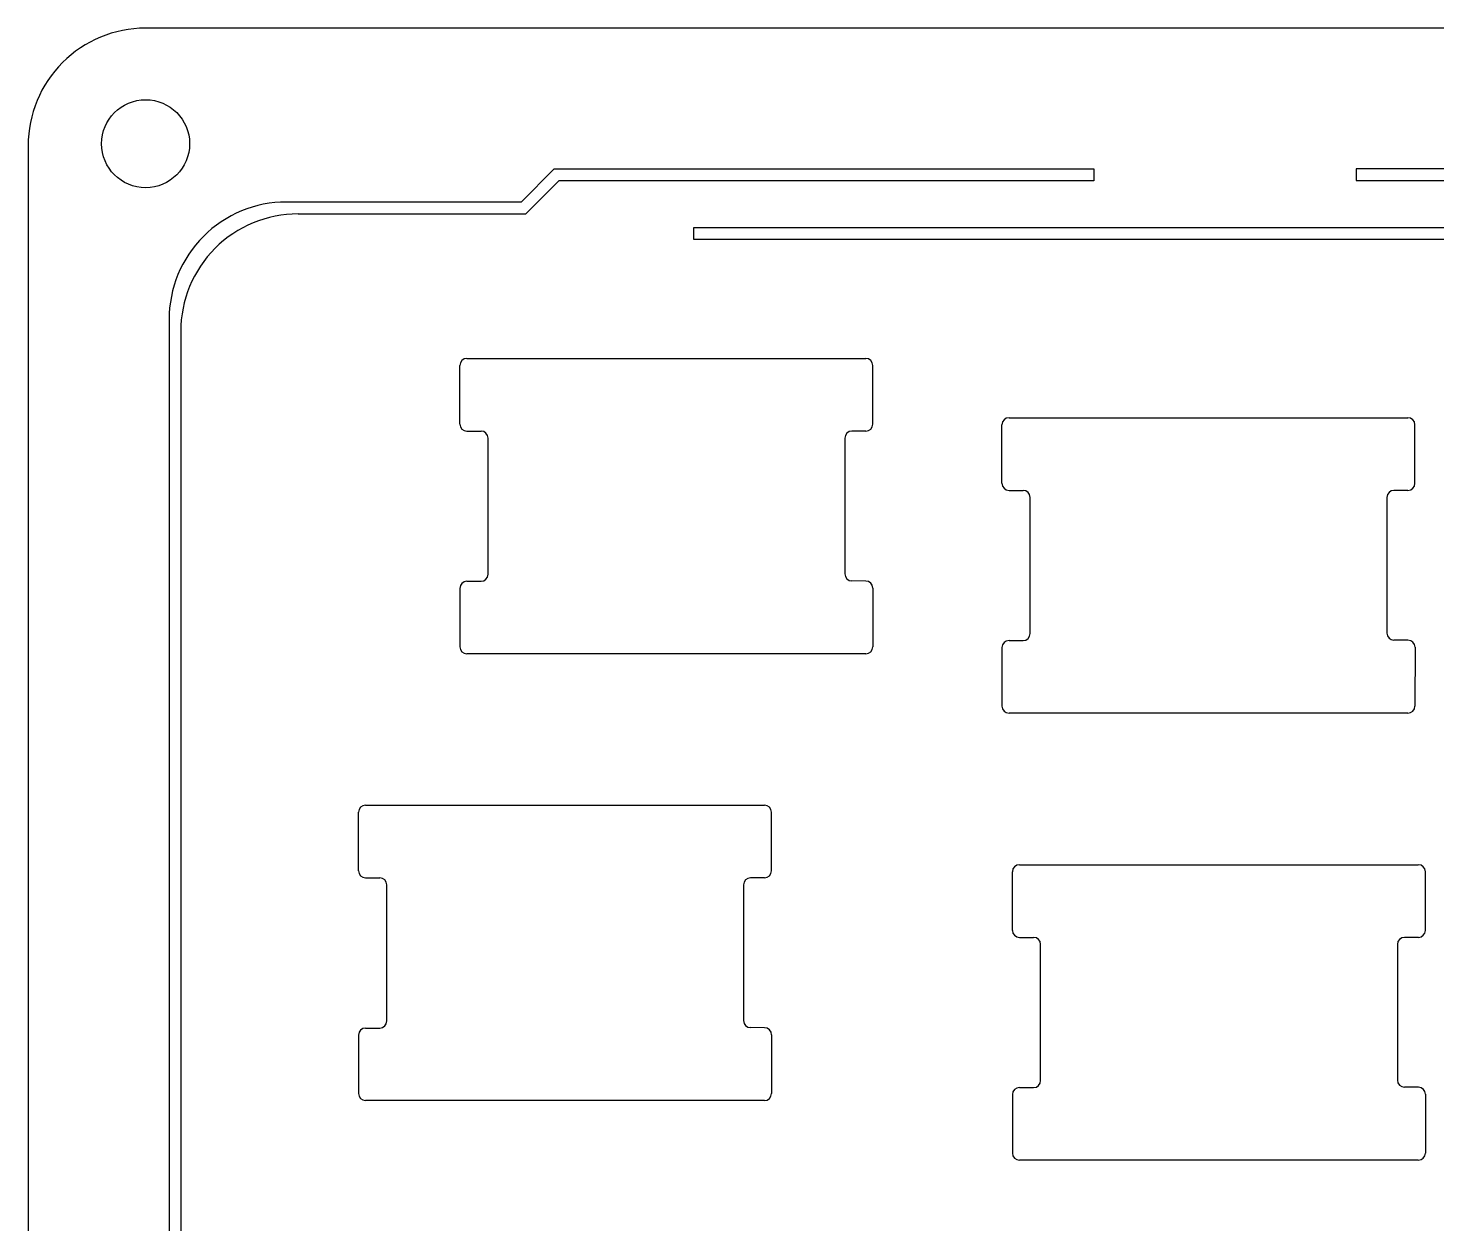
# Model space of a CAD drawing. Extents: x 7 to 394, y -192 to -46.
# Drawn here: x 7.3 to 67.4, y -105.6 to -54.6 of the extents above; entities that cross this region are included whole.
import ezdxf

# ---------------------------------------------------------------- set-up
doc = ezdxf.new("R2010")
doc.units = 0
doc.layers.add('Pcb_17aa', color=7, linetype='CONTINUOUS')

msp = doc.modelspace()

# ---------------------------------------------------------------- linework, layer by layer
at = {"layer": 'Pcb_17aa'}
for p, q in [((12.3012, -54.6278), (12.3012, -54.6278, -1.6)), ((103.101, -54.6329), (12.3012, -54.6278)), ((103.101, -54.6329, -1.6), (12.3012, -54.6278, -1.6)), ((12.3012, -54.6278), (12.3012, -54.6278, -1.6)), ((103.101, -54.6329), (12.3012, -54.6278)), ((103.101, -54.6329, -1.6), (12.3012, -54.6278, -1.6)), ((7.3025, -59.632), (7.3025, -59.632, -1.6)), ((7.3025, -59.632), (7.3025, -59.632, -1.6)), ((7.3025, -59.632), (7.3071, -169.078)), ((7.3025, -59.632, -1.6), (7.3071, -169.078, -1.6)), ((7.3025, -59.632), (7.3071, -169.078)), ((7.3025, -59.632, -1.6), (7.3071, -169.078, -1.6)), ((14.1838, -59.5554), (14.1838, -59.5554, -1.6)), ((14.1838, -59.5554), (14.1838, -59.5554, -1.6)), ((29.7332, -60.6247), (28.3159, -62.042)), ((29.7332, -60.6247, -1.6), (28.3159, -62.042, -1.6)), ((29.7332, -60.6247), (28.3159, -62.042)), ((29.7332, -60.6247, -1.6), (28.3159, -62.042, -1.6)), ((29.7332, -60.6247), (29.7332, -60.6247, -1.6)), ((29.7332, -60.6247), (52.738, -60.6247)), ((29.7332, -60.6247, -1.6), (52.738, -60.6247, -1.6)), ((29.7332, -60.6247), (29.7332, -60.6247, -1.6)), ((29.7332, -60.6247), (52.738, -60.6247)), ((29.7332, -60.6247, -1.6), (52.738, -60.6247, -1.6)), ((52.738, -60.6247), (52.738, -60.6247, -1.6)), ((52.738, -60.6247), (52.738, -61.1327)), ((52.738, -60.6247, -1.6), (52.738, -61.1327, -1.6)), ((52.738, -60.6247), (52.738, -60.6247, -1.6)), ((52.738, -60.6247), (52.738, -61.1327)), ((52.738, -60.6247, -1.6), (52.738, -61.1327, -1.6)), ((63.914, -60.6273), (63.914, -60.6273, -1.6)), ((87.1195, -60.6273), (63.914, -60.6273)), ((87.1195, -60.6273, -1.6), (63.914, -60.6273, -1.6)), ((63.914, -60.6273), (63.914, -60.6273, -1.6)), ((63.914, -60.6273), (63.914, -61.1276)), ((63.914, -60.6273, -1.6), (63.914, -61.1276, -1.6)), ((87.1195, -60.6273), (63.914, -60.6273)), ((63.914, -60.6273), (63.914, -61.1276)), ((87.1195, -60.6273, -1.6), (63.914, -60.6273, -1.6)), ((63.914, -60.6273, -1.6), (63.914, -61.1276, -1.6)), ((29.9314, -61.1327), (28.514, -62.55)), ((29.9314, -61.1327, -1.6), (28.514, -62.55, -1.6)), ((29.9314, -61.1327), (28.514, -62.55)), ((29.9314, -61.1327, -1.6), (28.514, -62.55, -1.6)), ((29.9314, -61.1327), (29.9314, -61.1327, -1.6)), ((29.9314, -61.1327), (29.9314, -61.1327, -1.6)), ((52.738, -61.1327), (29.9314, -61.1327)), ((52.738, -61.1327, -1.6), (29.9314, -61.1327, -1.6)), ((52.738, -61.1327), (29.9314, -61.1327)), ((52.738, -61.1327, -1.6), (29.9314, -61.1327, -1.6)), ((52.738, -61.1327), (52.738, -61.1327, -1.6)), ((52.738, -61.1327), (52.738, -61.1327, -1.6)), ((63.914, -61.1276), (63.914, -61.1276, -1.6)), ((63.914, -61.1276), (63.914, -61.1276, -1.6)), ((63.914, -61.1276), (86.9112, -61.1276)), ((63.914, -61.1276, -1.6), (86.9112, -61.1276, -1.6)), ((63.914, -61.1276), (86.9112, -61.1276)), ((63.914, -61.1276, -1.6), (86.9112, -61.1276, -1.6)), ((18.3083, -62.0416), (18.3083, -62.0416, -1.6)), ((28.3159, -62.042), (18.3083, -62.0416)), ((28.3159, -62.042, -1.6), (18.3083, -62.0416, -1.6)), ((18.3083, -62.0416), (18.3083, -62.0416, -1.6)), ((28.3159, -62.042), (18.3083, -62.0416)), ((28.3159, -62.042, -1.6), (18.3083, -62.0416, -1.6)), ((28.3159, -62.042), (28.3159, -62.042, -1.6)), ((28.3159, -62.042), (28.3159, -62.042, -1.6)), ((18.8062, -62.55), (18.8062, -62.55, -1.6)), ((18.8062, -62.55), (18.8062, -62.55, -1.6)), ((18.8062, -62.55), (28.514, -62.55)), ((18.8062, -62.55, -1.6), (28.514, -62.55, -1.6)), ((18.8062, -62.55), (28.514, -62.55)), ((18.8062, -62.55, -1.6), (28.514, -62.55, -1.6)), ((28.514, -62.55), (28.514, -62.55, -1.6)), ((28.514, -62.55), (28.514, -62.55, -1.6)), ((35.6819, -63.1342), (35.6819, -63.1342, -1.6)), ((35.6819, -63.1342), (80.2589, -63.1342)), ((35.6819, -63.1342, -1.6), (80.2589, -63.1342, -1.6)), ((35.6819, -63.1342), (35.6819, -63.1342, -1.6)), ((35.6819, -63.6346), (35.6819, -63.1342)), ((35.6819, -63.6346, -1.6), (35.6819, -63.1342, -1.6)), ((35.6819, -63.1342), (80.2589, -63.1342)), ((35.6819, -63.6346), (35.6819, -63.1342)), ((35.6819, -63.1342, -1.6), (80.2589, -63.1342, -1.6)), ((35.6819, -63.6346, -1.6), (35.6819, -63.1342, -1.6)), ((35.6819, -63.6346), (35.6819, -63.6346, -1.6)), ((80.2589, -63.6346), (35.6819, -63.6346)), ((80.2589, -63.6346, -1.6), (35.6819, -63.6346, -1.6)), ((35.6819, -63.6346), (35.6819, -63.6346, -1.6)), ((80.2589, -63.6346), (35.6819, -63.6346)), ((80.2589, -63.6346, -1.6), (35.6819, -63.6346, -1.6)), ((13.3096, -67.0458), (13.3096, -67.0458, -1.6)), ((13.3096, -67.0458), (13.3096, -67.0458, -1.6)), ((13.3096, -67.0458), (13.3096, -161.656)), ((13.3096, -67.0458, -1.6), (13.3096, -161.656, -1.6)), ((13.3096, -67.0458), (13.3096, -161.656)), ((13.3096, -67.0458, -1.6), (13.3096, -161.656, -1.6)), ((13.8074, -67.5543), (13.8045, -161.158)), ((13.8074, -67.5543, -1.6), (13.8045, -161.158, -1.6)), ((13.8074, -67.5543), (13.8045, -161.158)), ((13.8074, -67.5543, -1.6), (13.8045, -161.158, -1.6)), ((13.8074, -67.5543), (13.8074, -67.5543, -1.6)), ((13.8074, -67.5543), (13.8074, -67.5543, -1.6)), ((25.7045, -69.0121), (25.7045, -69.0121, -1.6)), ((25.7045, -69.0121), (25.7045, -69.0121, -1.6)), ((25.7048, -71.5112), (25.7045, -69.0121)), ((25.7048, -71.5112, -1.6), (25.7045, -69.0121, -1.6)), ((25.7048, -71.5112), (25.7045, -69.0121)), ((25.7048, -71.5112, -1.6), (25.7045, -69.0121, -1.6)), ((26.0045, -68.7121), (26.0045, -68.7121, -1.6)), ((26.0045, -68.7121), (43.0098, -68.7121)), ((26.0045, -68.7121, -1.6), (43.0098, -68.7121, -1.6)), ((26.0045, -68.7121), (26.0045, -68.7121, -1.6)), ((26.0045, -68.7121), (43.0098, -68.7121)), ((26.0045, -68.7121, -1.6), (43.0098, -68.7121, -1.6)), ((43.0098, -68.7121), (43.0098, -68.7121, -1.6)), ((43.0098, -68.7121), (43.0098, -68.7121, -1.6)), ((43.3098, -69.0121), (43.3098, -69.0121, -1.6)), ((43.3121, -71.5112), (43.3098, -69.0121)), ((43.3121, -71.5112, -1.6), (43.3098, -69.0121, -1.6)), ((43.3098, -69.0121), (43.3098, -69.0121, -1.6)), ((43.3121, -71.5112), (43.3098, -69.0121)), ((43.3121, -71.5112, -1.6), (43.3098, -69.0121, -1.6)), ((49.1185, -71.2394), (49.1185, -71.2394, -1.6)), ((49.1185, -71.2394), (66.1238, -71.2394)), ((49.1185, -71.2394, -1.6), (66.1238, -71.2394, -1.6)), ((49.1185, -71.2394), (49.1185, -71.2394, -1.6)), ((49.1185, -71.2394), (66.1238, -71.2394)), ((49.1185, -71.2394, -1.6), (66.1238, -71.2394, -1.6)), ((66.1238, -71.2394), (66.1238, -71.2394, -1.6)), ((66.1238, -71.2394), (66.1238, -71.2394, -1.6)), ((25.7048, -71.5112), (25.7048, -71.5112, -1.6)), ((25.7048, -71.5112), (25.7048, -71.5112, -1.6)), ((26.0048, -71.8112), (26.6088, -71.8106)), ((26.0048, -71.8112, -1.6), (26.6088, -71.8106, -1.6)), ((26.0048, -71.8112), (26.6088, -71.8106)), ((26.0048, -71.8112, -1.6), (26.6088, -71.8106, -1.6)), ((26.0048, -71.8112), (26.0048, -71.8112, -1.6)), ((26.0048, -71.8112), (26.0048, -71.8112, -1.6)), ((26.6088, -71.8106), (26.6088, -71.8106, -1.6)), ((26.6088, -71.8106), (26.6088, -71.8106, -1.6)), ((42.418, -71.8109), (42.418, -71.8109, -1.6)), ((43.0121, -71.8112), (42.418, -71.8109)), ((43.0121, -71.8112, -1.6), (42.418, -71.8109, -1.6)), ((42.418, -71.8109), (42.418, -71.8109, -1.6)), ((43.0121, -71.8112), (42.418, -71.8109)), ((43.0121, -71.8112, -1.6), (42.418, -71.8109, -1.6)), ((43.0121, -71.8112), (43.0121, -71.8112, -1.6)), ((43.0121, -71.8112), (43.0121, -71.8112, -1.6)), ((43.3121, -71.5112), (43.3121, -71.5112, -1.6)), ((43.3121, -71.5112), (43.3121, -71.5112, -1.6)), ((48.8185, -71.5394), (48.8185, -71.5394, -1.6)), ((48.8185, -71.5394), (48.8185, -71.5394, -1.6)), ((48.8188, -74.0385), (48.8185, -71.5394)), ((48.8188, -74.0385, -1.6), (48.8185, -71.5394, -1.6)), ((48.8188, -74.0385), (48.8185, -71.5394)), ((48.8188, -74.0385, -1.6), (48.8185, -71.5394, -1.6)), ((66.4238, -71.5394), (66.4238, -71.5394, -1.6)), ((66.4261, -74.0385), (66.4238, -71.5394)), ((66.4261, -74.0385, -1.6), (66.4238, -71.5394, -1.6)), ((66.4238, -71.5394), (66.4238, -71.5394, -1.6)), ((66.4261, -74.0385), (66.4238, -71.5394)), ((66.4261, -74.0385, -1.6), (66.4238, -71.5394, -1.6)), ((26.9088, -72.1106), (26.9088, -72.1106, -1.6)), ((26.9088, -72.1106), (26.9088, -72.1106, -1.6)), ((26.909, -77.9165), (26.9088, -72.1106)), ((26.909, -77.9165, -1.6), (26.9088, -72.1106, -1.6)), ((26.909, -77.9165), (26.9088, -72.1106)), ((26.909, -77.9165, -1.6), (26.9088, -72.1106, -1.6)), ((42.118, -72.1109), (42.118, -72.1109, -1.6)), ((42.118, -72.1109), (42.118, -72.1109, -1.6)), ((42.118, -72.1109), (42.118, -77.9015)), ((42.118, -72.1109, -1.6), (42.118, -77.9015, -1.6)), ((42.118, -72.1109), (42.118, -77.9015)), ((42.118, -72.1109, -1.6), (42.118, -77.9015, -1.6)), ((48.8188, -74.0385), (48.8188, -74.0385, -1.6)), ((48.8188, -74.0385), (48.8188, -74.0385, -1.6)), ((49.1188, -74.3385), (49.7228, -74.3379)), ((49.1188, -74.3385, -1.6), (49.7228, -74.3379, -1.6)), ((49.1188, -74.3385), (49.7228, -74.3379)), ((49.1188, -74.3385, -1.6), (49.7228, -74.3379, -1.6)), ((49.1188, -74.3385), (49.1188, -74.3385, -1.6)), ((49.1188, -74.3385), (49.1188, -74.3385, -1.6)), ((49.7228, -74.3379), (49.7228, -74.3379, -1.6)), ((49.7228, -74.3379), (49.7228, -74.3379, -1.6)), ((65.532, -74.3382), (65.532, -74.3382, -1.6)), ((66.1261, -74.3385), (65.532, -74.3382)), ((66.1261, -74.3385, -1.6), (65.532, -74.3382, -1.6)), ((65.532, -74.3382), (65.532, -74.3382, -1.6)), ((66.1261, -74.3385), (65.532, -74.3382)), ((66.1261, -74.3385, -1.6), (65.532, -74.3382, -1.6)), ((66.1261, -74.3385), (66.1261, -74.3385, -1.6)), ((66.1261, -74.3385), (66.1261, -74.3385, -1.6)), ((66.4261, -74.0385), (66.4261, -74.0385, -1.6)), ((66.4261, -74.0385), (66.4261, -74.0385, -1.6)), ((50.0228, -74.6379), (50.0228, -74.6379, -1.6)), ((50.0228, -74.6379), (50.0228, -74.6379, -1.6)), ((50.023, -80.4438), (50.0228, -74.6379)), ((50.023, -80.4438, -1.6), (50.0228, -74.6379, -1.6)), ((50.023, -80.4438), (50.0228, -74.6379)), ((50.023, -80.4438, -1.6), (50.0228, -74.6379, -1.6)), ((65.232, -74.6382), (65.232, -74.6382, -1.6)), ((65.232, -74.6382), (65.232, -74.6382, -1.6)), ((65.232, -74.6382), (65.232, -80.4288)), ((65.232, -74.6382, -1.6), (65.232, -80.4288, -1.6)), ((65.232, -74.6382), (65.232, -80.4288)), ((65.232, -74.6382, -1.6), (65.232, -80.4288, -1.6)), ((26.909, -77.9165), (26.909, -77.9165, -1.6)), ((26.909, -77.9165), (26.909, -77.9165, -1.6)), ((42.118, -77.9015), (42.118, -77.9015, -1.6)), ((42.118, -77.9015), (42.118, -77.9015, -1.6)), ((25.7045, -78.5165), (25.7045, -78.5165, -1.6)), ((25.7045, -78.5165), (25.7045, -81.0105)), ((25.7045, -78.5165, -1.6), (25.7045, -81.0105, -1.6)), ((25.7045, -78.5165), (25.7045, -78.5165, -1.6)), ((25.7045, -78.5165), (25.7045, -81.0105)), ((25.7045, -78.5165, -1.6), (25.7045, -81.0105, -1.6)), ((26.0045, -78.2165), (26.0045, -78.2165, -1.6)), ((26.0045, -78.2165), (26.0045, -78.2165, -1.6)), ((26.0045, -78.2165), (26.609, -78.2165)), ((26.0045, -78.2165, -1.6), (26.609, -78.2165, -1.6)), ((26.0045, -78.2165), (26.609, -78.2165)), ((26.0045, -78.2165, -1.6), (26.609, -78.2165, -1.6)), ((26.609, -78.2165), (26.609, -78.2165, -1.6)), ((26.609, -78.2165), (26.609, -78.2165, -1.6)), ((42.418, -78.2015), (42.418, -78.2015, -1.6)), ((42.418, -78.2015), (42.418, -78.2015, -1.6)), ((43.0146, -78.2038), (42.418, -78.2015)), ((43.0146, -78.2038, -1.6), (42.418, -78.2015, -1.6)), ((43.0146, -78.2038), (42.418, -78.2015)), ((43.0146, -78.2038, -1.6), (42.418, -78.2015, -1.6)), ((43.0146, -78.2038), (43.0146, -78.2038, -1.6)), ((43.0146, -78.2038), (43.0146, -78.2038, -1.6)), ((43.3146, -78.5038), (43.3098, -81.0108)), ((43.3146, -78.5038, -1.6), (43.3098, -81.0108, -1.6)), ((43.3146, -78.5038), (43.3098, -81.0108)), ((43.3146, -78.5038, -1.6), (43.3098, -81.0108, -1.6)), ((43.3146, -78.5038), (43.3146, -78.5038, -1.6)), ((43.3146, -78.5038), (43.3146, -78.5038, -1.6)), ((50.023, -80.4438), (50.023, -80.4438, -1.6)), ((50.023, -80.4438), (50.023, -80.4438, -1.6)), ((65.232, -80.4288), (65.232, -80.4288, -1.6)), ((65.232, -80.4288), (65.232, -80.4288, -1.6)), ((25.7045, -81.0105), (25.7045, -81.0105, -1.6)), ((25.7045, -81.0105), (25.7045, -81.0105, -1.6)), ((43.3098, -81.0108), (43.3098, -81.0108, -1.6)), ((43.3098, -81.0108), (43.3098, -81.0108, -1.6)), ((48.8185, -81.0438), (48.8185, -81.0438, -1.6)), ((48.8185, -81.0438), (48.8185, -83.5378)), ((48.8185, -81.0438, -1.6), (48.8185, -83.5378, -1.6)), ((48.8185, -81.0438), (48.8185, -81.0438, -1.6)), ((48.8185, -81.0438), (48.8185, -83.5378)), ((48.8185, -81.0438, -1.6), (48.8185, -83.5378, -1.6)), ((49.1185, -80.7438), (49.1185, -80.7438, -1.6)), ((49.1185, -80.7438), (49.1185, -80.7438, -1.6)), ((49.1185, -80.7438), (49.723, -80.7438)), ((49.1185, -80.7438, -1.6), (49.723, -80.7438, -1.6)), ((49.1185, -80.7438), (49.723, -80.7438)), ((49.1185, -80.7438, -1.6), (49.723, -80.7438, -1.6)), ((49.723, -80.7438), (49.723, -80.7438, -1.6)), ((49.723, -80.7438), (49.723, -80.7438, -1.6)), ((65.532, -80.7288), (65.532, -80.7288, -1.6)), ((65.532, -80.7288), (65.532, -80.7288, -1.6)), ((66.1286, -80.7311), (65.532, -80.7288)), ((66.1286, -80.7311, -1.6), (65.532, -80.7288, -1.6)), ((66.1286, -80.7311), (65.532, -80.7288)), ((66.1286, -80.7311, -1.6), (65.532, -80.7288, -1.6)), ((66.1286, -80.7311), (66.1286, -80.7311, -1.6)), ((66.1286, -80.7311), (66.1286, -80.7311, -1.6)), ((66.4286, -81.0311), (66.4238, -83.5381)), ((66.4286, -81.0311, -1.6), (66.4238, -83.5381, -1.6)), ((66.4286, -81.0311), (66.4238, -83.5381)), ((66.4286, -81.0311, -1.6), (66.4238, -83.5381, -1.6)), ((66.4286, -81.0311), (66.4286, -81.0311, -1.6)), ((66.4286, -81.0311), (66.4286, -81.0311, -1.6)), ((26.0045, -81.3105), (26.0045, -81.3105, -1.6)), ((43.0098, -81.3108), (26.0045, -81.3105)), ((43.0098, -81.3108, -1.6), (26.0045, -81.3105, -1.6)), ((26.0045, -81.3105), (26.0045, -81.3105, -1.6)), ((43.0098, -81.3108), (26.0045, -81.3105)), ((43.0098, -81.3108, -1.6), (26.0045, -81.3105, -1.6)), ((43.0098, -81.3108), (43.0098, -81.3108, -1.6)), ((43.0098, -81.3108), (43.0098, -81.3108, -1.6)), ((48.8185, -83.5378), (48.8185, -83.5378, -1.6)), ((48.8185, -83.5378), (48.8185, -83.5378, -1.6)), ((49.1185, -83.8378), (49.1185, -83.8378, -1.6)), ((66.1238, -83.8381), (49.1185, -83.8378)), ((66.1238, -83.8381, -1.6), (49.1185, -83.8378, -1.6)), ((49.1185, -83.8378), (49.1185, -83.8378, -1.6)), ((66.1238, -83.8381), (49.1185, -83.8378)), ((66.1238, -83.8381, -1.6), (49.1185, -83.8378, -1.6)), ((66.1238, -83.8381), (66.1238, -83.8381, -1.6)), ((66.1238, -83.8381), (66.1238, -83.8381, -1.6)), ((66.4238, -83.5381), (66.4238, -83.5381, -1.6)), ((66.4238, -83.5381), (66.4238, -83.5381, -1.6)), ((21.3865, -88.0621), (21.3865, -88.0621, -1.6)), ((21.3865, -88.0621), (21.3865, -88.0621, -1.6)), ((21.3868, -90.5612), (21.3865, -88.0621)), ((21.3868, -90.5612, -1.6), (21.3865, -88.0621, -1.6)), ((21.3868, -90.5612), (21.3865, -88.0621)), ((21.3868, -90.5612, -1.6), (21.3865, -88.0621, -1.6)), ((21.6865, -87.7621), (21.6865, -87.7621, -1.6)), ((21.6865, -87.7621), (38.6918, -87.7621)), ((21.6865, -87.7621, -1.6), (38.6918, -87.7621, -1.6)), ((21.6865, -87.7621), (21.6865, -87.7621, -1.6)), ((21.6865, -87.7621), (38.6918, -87.7621)), ((21.6865, -87.7621, -1.6), (38.6918, -87.7621, -1.6)), ((38.6918, -87.7621), (38.6918, -87.7621, -1.6)), ((38.6918, -87.7621), (38.6918, -87.7621, -1.6)), ((38.9918, -88.0621), (38.9918, -88.0621, -1.6)), ((38.9941, -90.5612), (38.9918, -88.0621)), ((38.9941, -90.5612, -1.6), (38.9918, -88.0621, -1.6)), ((38.9918, -88.0621), (38.9918, -88.0621, -1.6)), ((38.9941, -90.5612), (38.9918, -88.0621)), ((38.9941, -90.5612, -1.6), (38.9918, -88.0621, -1.6)), ((21.3868, -90.5612), (21.3868, -90.5612, -1.6)), ((21.3868, -90.5612), (21.3868, -90.5612, -1.6)), ((38.9941, -90.5612), (38.9941, -90.5612, -1.6)), ((38.9941, -90.5612), (38.9941, -90.5612, -1.6)), ((49.263, -90.6021), (49.263, -90.6021, -1.6)), ((49.263, -90.6021), (49.263, -90.6021, -1.6)), ((49.2633, -93.1012), (49.263, -90.6021)), ((49.2633, -93.1012, -1.6), (49.263, -90.6021, -1.6)), ((49.2633, -93.1012), (49.263, -90.6021)), ((49.2633, -93.1012, -1.6), (49.263, -90.6021, -1.6)), ((49.563, -90.3021), (49.563, -90.3021, -1.6)), ((49.563, -90.3021), (66.5683, -90.3021)), ((49.563, -90.3021, -1.6), (66.5683, -90.3021, -1.6)), ((49.563, -90.3021), (49.563, -90.3021, -1.6)), ((49.563, -90.3021), (66.5683, -90.3021)), ((49.563, -90.3021, -1.6), (66.5683, -90.3021, -1.6)), ((66.5683, -90.3021), (66.5683, -90.3021, -1.6)), ((66.5683, -90.3021), (66.5683, -90.3021, -1.6)), ((66.8683, -90.6021), (66.8683, -90.6021, -1.6)), ((66.8706, -93.1012), (66.8683, -90.6021)), ((66.8706, -93.1012, -1.6), (66.8683, -90.6021, -1.6)), ((66.8683, -90.6021), (66.8683, -90.6021, -1.6)), ((66.8706, -93.1012), (66.8683, -90.6021)), ((66.8706, -93.1012, -1.6), (66.8683, -90.6021, -1.6)), ((21.6868, -90.8612), (22.2908, -90.8606)), ((21.6868, -90.8612, -1.6), (22.2908, -90.8606, -1.6)), ((21.6868, -90.8612), (22.2908, -90.8606)), ((21.6868, -90.8612, -1.6), (22.2908, -90.8606, -1.6)), ((21.6868, -90.8612), (21.6868, -90.8612, -1.6)), ((21.6868, -90.8612), (21.6868, -90.8612, -1.6)), ((22.2908, -90.8606), (22.2908, -90.8606, -1.6)), ((22.2908, -90.8606), (22.2908, -90.8606, -1.6)), ((22.5908, -91.1606), (22.5908, -91.1606, -1.6)), ((22.5908, -91.1606), (22.5908, -91.1606, -1.6)), ((22.591, -96.9665), (22.5908, -91.1606)), ((22.591, -96.9665, -1.6), (22.5908, -91.1606, -1.6)), ((22.591, -96.9665), (22.5908, -91.1606)), ((22.591, -96.9665, -1.6), (22.5908, -91.1606, -1.6)), ((37.8, -91.1609), (37.8, -91.1609, -1.6)), ((37.8, -91.1609), (37.8, -91.1609, -1.6)), ((37.8, -91.1609), (37.8, -96.9515)), ((37.8, -91.1609, -1.6), (37.8, -96.9515, -1.6)), ((37.8, -91.1609), (37.8, -96.9515)), ((37.8, -91.1609, -1.6), (37.8, -96.9515, -1.6)), ((38.1, -90.8609), (38.1, -90.8609, -1.6)), ((38.6941, -90.8612), (38.1, -90.8609)), ((38.6941, -90.8612, -1.6), (38.1, -90.8609, -1.6)), ((38.1, -90.8609), (38.1, -90.8609, -1.6)), ((38.6941, -90.8612), (38.1, -90.8609)), ((38.6941, -90.8612, -1.6), (38.1, -90.8609, -1.6)), ((38.6941, -90.8612), (38.6941, -90.8612, -1.6)), ((38.6941, -90.8612), (38.6941, -90.8612, -1.6)), ((49.2633, -93.1012), (49.2633, -93.1012, -1.6)), ((49.2633, -93.1012), (49.2633, -93.1012, -1.6)), ((49.5633, -93.4012), (50.1673, -93.4006)), ((49.5633, -93.4012, -1.6), (50.1673, -93.4006, -1.6)), ((49.5633, -93.4012), (50.1673, -93.4006)), ((49.5633, -93.4012, -1.6), (50.1673, -93.4006, -1.6)), ((49.5633, -93.4012), (49.5633, -93.4012, -1.6)), ((49.5633, -93.4012), (49.5633, -93.4012, -1.6)), ((50.1673, -93.4006), (50.1673, -93.4006, -1.6)), ((50.1673, -93.4006), (50.1673, -93.4006, -1.6)), ((65.9765, -93.4009), (65.9765, -93.4009, -1.6)), ((66.5706, -93.4012), (65.9765, -93.4009)), ((66.5706, -93.4012, -1.6), (65.9765, -93.4009, -1.6)), ((65.9765, -93.4009), (65.9765, -93.4009, -1.6)), ((66.5706, -93.4012), (65.9765, -93.4009)), ((66.5706, -93.4012, -1.6), (65.9765, -93.4009, -1.6)), ((66.5706, -93.4012), (66.5706, -93.4012, -1.6)), ((66.5706, -93.4012), (66.5706, -93.4012, -1.6)), ((66.8706, -93.1012), (66.8706, -93.1012, -1.6)), ((66.8706, -93.1012), (66.8706, -93.1012, -1.6)), ((50.4673, -93.7006), (50.4673, -93.7006, -1.6)), ((50.4673, -93.7006), (50.4673, -93.7006, -1.6)), ((50.4675, -99.5065), (50.4673, -93.7006)), ((50.4675, -99.5065, -1.6), (50.4673, -93.7006, -1.6)), ((50.4675, -99.5065), (50.4673, -93.7006)), ((50.4675, -99.5065, -1.6), (50.4673, -93.7006, -1.6)), ((65.6765, -93.7009), (65.6765, -93.7009, -1.6)), ((65.6765, -93.7009), (65.6765, -93.7009, -1.6)), ((65.6765, -93.7009), (65.6765, -99.4915)), ((65.6765, -93.7009, -1.6), (65.6765, -99.4915, -1.6)), ((65.6765, -93.7009), (65.6765, -99.4915)), ((65.6765, -93.7009, -1.6), (65.6765, -99.4915, -1.6)), ((21.6865, -97.2665), (21.6865, -97.2665, -1.6)), ((21.6865, -97.2665), (21.6865, -97.2665, -1.6)), ((21.6865, -97.2665), (22.291, -97.2665)), ((21.6865, -97.2665, -1.6), (22.291, -97.2665, -1.6)), ((21.6865, -97.2665), (22.291, -97.2665)), ((21.6865, -97.2665, -1.6), (22.291, -97.2665, -1.6)), ((22.291, -97.2665), (22.291, -97.2665, -1.6)), ((22.291, -97.2665), (22.291, -97.2665, -1.6)), ((22.591, -96.9665), (22.591, -96.9665, -1.6)), ((22.591, -96.9665), (22.591, -96.9665, -1.6)), ((37.8, -96.9515), (37.8, -96.9515, -1.6)), ((37.8, -96.9515), (37.8, -96.9515, -1.6)), ((38.1, -97.2515), (38.1, -97.2515, -1.6)), ((38.1, -97.2515), (38.1, -97.2515, -1.6)), ((38.6966, -97.2538), (38.1, -97.2515)), ((38.6966, -97.2538, -1.6), (38.1, -97.2515, -1.6)), ((38.6966, -97.2538), (38.1, -97.2515)), ((38.6966, -97.2538, -1.6), (38.1, -97.2515, -1.6)), ((38.6966, -97.2538), (38.6966, -97.2538, -1.6)), ((38.6966, -97.2538), (38.6966, -97.2538, -1.6)), ((21.3865, -97.5665), (21.3865, -97.5665, -1.6)), ((21.3865, -97.5665), (21.3865, -100.06)), ((21.3865, -97.5665, -1.6), (21.3865, -100.06, -1.6)), ((21.3865, -97.5665), (21.3865, -97.5665, -1.6)), ((21.3865, -97.5665), (21.3865, -100.06)), ((21.3865, -97.5665, -1.6), (21.3865, -100.06, -1.6)), ((38.9966, -97.5538), (38.9918, -100.061)), ((38.9966, -97.5538, -1.6), (38.9918, -100.061, -1.6)), ((38.9966, -97.5538), (38.9918, -100.061)), ((38.9966, -97.5538, -1.6), (38.9918, -100.061, -1.6)), ((38.9966, -97.5538), (38.9966, -97.5538, -1.6)), ((38.9966, -97.5538), (38.9966, -97.5538, -1.6)), ((50.4675, -99.5065), (50.4675, -99.5065, -1.6)), ((50.4675, -99.5065), (50.4675, -99.5065, -1.6)), ((65.6765, -99.4915), (65.6765, -99.4915, -1.6)), ((65.6765, -99.4915), (65.6765, -99.4915, -1.6)), ((21.3865, -100.06), (21.3865, -100.06, -1.6)), ((21.3865, -100.06), (21.3865, -100.06, -1.6)), ((38.9918, -100.061), (38.9918, -100.061, -1.6)), ((38.9918, -100.061), (38.9918, -100.061, -1.6)), ((49.263, -100.106), (49.263, -100.106, -1.6)), ((49.263, -100.106), (49.263, -102.6)), ((49.263, -100.106, -1.6), (49.263, -102.6, -1.6)), ((49.263, -100.106), (49.263, -100.106, -1.6)), ((49.263, -100.106), (49.263, -102.6)), ((49.263, -100.106, -1.6), (49.263, -102.6, -1.6)), ((49.563, -99.8065), (49.563, -99.8065, -1.6)), ((49.563, -99.8065), (49.563, -99.8065, -1.6)), ((49.563, -99.8065), (50.1675, -99.8065)), ((49.563, -99.8065, -1.6), (50.1675, -99.8065, -1.6)), ((49.563, -99.8065), (50.1675, -99.8065)), ((49.563, -99.8065, -1.6), (50.1675, -99.8065, -1.6)), ((50.1675, -99.8065), (50.1675, -99.8065, -1.6)), ((50.1675, -99.8065), (50.1675, -99.8065, -1.6)), ((65.9765, -99.7915), (65.9765, -99.7915, -1.6)), ((65.9765, -99.7915), (65.9765, -99.7915, -1.6)), ((66.5731, -99.7938), (65.9765, -99.7915)), ((66.5731, -99.7938, -1.6), (65.9765, -99.7915, -1.6)), ((66.5731, -99.7938), (65.9765, -99.7915)), ((66.5731, -99.7938, -1.6), (65.9765, -99.7915, -1.6)), ((66.5731, -99.7938), (66.5731, -99.7938, -1.6)), ((66.5731, -99.7938), (66.5731, -99.7938, -1.6)), ((66.8731, -100.094), (66.8683, -102.601)), ((66.8731, -100.094, -1.6), (66.8683, -102.601, -1.6)), ((66.8731, -100.094), (66.8683, -102.601)), ((66.8731, -100.094, -1.6), (66.8683, -102.601, -1.6)), ((66.8731, -100.094), (66.8731, -100.094, -1.6)), ((66.8731, -100.094), (66.8731, -100.094, -1.6)), ((21.6865, -100.36), (21.6865, -100.36, -1.6)), ((38.6918, -100.361), (21.6865, -100.36)), ((38.6918, -100.361, -1.6), (21.6865, -100.36, -1.6)), ((21.6865, -100.36), (21.6865, -100.36, -1.6)), ((38.6918, -100.361), (21.6865, -100.36)), ((38.6918, -100.361, -1.6), (21.6865, -100.36, -1.6)), ((38.6918, -100.361), (38.6918, -100.361, -1.6)), ((38.6918, -100.361), (38.6918, -100.361, -1.6)), ((49.263, -102.6), (49.263, -102.6, -1.6)), ((49.263, -102.6), (49.263, -102.6, -1.6)), ((66.8683, -102.601), (66.8683, -102.601, -1.6)), ((66.8683, -102.601), (66.8683, -102.601, -1.6)), ((49.563, -102.9), (49.563, -102.9, -1.6)), ((66.5683, -102.901), (49.563, -102.9)), ((66.5683, -102.901, -1.6), (49.563, -102.9, -1.6)), ((49.563, -102.9), (49.563, -102.9, -1.6)), ((66.5683, -102.901), (49.563, -102.9)), ((66.5683, -102.901, -1.6), (49.563, -102.9, -1.6)), ((66.5683, -102.901), (66.5683, -102.901, -1.6)), ((66.5683, -102.901), (66.5683, -102.901, -1.6))]:
    msp.add_line(p, q, dxfattribs=at)
msp.add_circle((12.3088, -59.5554), 1.875, dxfattribs=at)
msp.add_circle((12.3088, -59.5554), 1.875, dxfattribs=at)
msp.add_circle((12.3088, -59.5554), 1.875, dxfattribs=at)
msp.add_circle((12.3088, -59.5554), 1.875, dxfattribs=at)
for centre, radius, start, end in [((12.3038, -59.629), 5.0013, 90.0291, -179.966), ((12.3038, -59.629, -1.6), 5.0013, 90.0291, -179.966), ((12.3038, -59.629), 5.0013, 90.0291, -179.966), ((12.3038, -59.629, -1.6), 5.0013, 90.0291, -179.966), ((18.3109, -67.0429), 5.0013, 90.0291, -179.966), ((18.3109, -67.0429, -1.6), 5.0013, 90.0291, -179.966), ((18.3109, -67.0429), 5.0013, 90.0291, -179.966), ((18.3109, -67.0429, -1.6), 5.0013, 90.0291, -179.966), ((18.8087, -67.5513), 5.0013, 90.0291, -179.966), ((18.8087, -67.5513, -1.6), 5.0013, 90.0291, -179.966), ((18.8087, -67.5513), 5.0013, 90.0291, -179.966), ((18.8087, -67.5513, -1.6), 5.0013, 90.0291, -179.966), ((26.0045, -69.0121), 0.3, 90, 180), ((26.0045, -69.0121, -1.6), 0.3, 90, 180), ((26.0045, -69.0121), 0.3, 90, 180), ((26.0045, -69.0121, -1.6), 0.3, 90, 180), ((43.0098, -69.0121), 0.3, 0, 90), ((43.0098, -69.0121, -1.6), 0.3, 0, 90), ((43.0098, -69.0121), 0.3, 0, 90), ((43.0098, -69.0121, -1.6), 0.3, 0, 90), ((49.1185, -71.5394), 0.3, 90, 180), ((49.1185, -71.5394, -1.6), 0.3, 90, 180), ((49.1185, -71.5394), 0.3, 90, 180), ((49.1185, -71.5394, -1.6), 0.3, 90, 180), ((66.1238, -71.5394), 0.3, 0, 90), ((66.1238, -71.5394, -1.6), 0.3, 0, 90), ((66.1238, -71.5394), 0.3, 0, 90), ((66.1238, -71.5394, -1.6), 0.3, 0, 90), ((26.0048, -71.5112), 0.3, 180, -90), ((26.0048, -71.5112, -1.6), 0.3, 180, -90), ((26.0048, -71.5112), 0.3, 180, -90), ((26.0048, -71.5112, -1.6), 0.3, 180, -90), ((26.6088, -72.1106), 0.3, 0, 90), ((26.6088, -72.1106, -1.6), 0.3, 0, 90), ((26.6088, -72.1106), 0.3, 0, 90), ((26.6088, -72.1106, -1.6), 0.3, 0, 90), ((42.418, -72.1109), 0.3, 90, 180), ((42.418, -72.1109, -1.6), 0.3, 90, 180), ((42.418, -72.1109), 0.3, 90, 180), ((42.418, -72.1109, -1.6), 0.3, 90, 180), ((43.0121, -71.5112), 0.3, -90, 0), ((43.0121, -71.5112, -1.6), 0.3, -90, 0), ((43.0121, -71.5112), 0.3, -90, 0), ((43.0121, -71.5112, -1.6), 0.3, -90, 0), ((49.1188, -74.0385), 0.3, 180, -90), ((49.1188, -74.0385, -1.6), 0.3, 180, -90), ((49.1188, -74.0385), 0.3, 180, -90), ((49.1188, -74.0385, -1.6), 0.3, 180, -90), ((49.7228, -74.6379), 0.3, 0, 90), ((49.7228, -74.6379, -1.6), 0.3, 0, 90), ((49.7228, -74.6379), 0.3, 0, 90), ((49.7228, -74.6379, -1.6), 0.3, 0, 90), ((65.532, -74.6382), 0.3, 90, 180), ((65.532, -74.6382, -1.6), 0.3, 90, 180), ((65.532, -74.6382), 0.3, 90, 180), ((65.532, -74.6382, -1.6), 0.3, 90, 180), ((66.1261, -74.0385), 0.3, -90, 0), ((66.1261, -74.0385, -1.6), 0.3, -90, 0), ((66.1261, -74.0385), 0.3, -90, 0), ((66.1261, -74.0385, -1.6), 0.3, -90, 0), ((26.609, -77.9165), 0.3, -90, 0), ((26.609, -77.9165, -1.6), 0.3, -90, 0), ((26.609, -77.9165), 0.3, -90, 0), ((26.609, -77.9165, -1.6), 0.3, -90, 0), ((42.418, -77.9015), 0.3, 180, -90), ((42.418, -77.9015, -1.6), 0.3, 180, -90), ((42.418, -77.9015), 0.3, 180, -90), ((42.418, -77.9015, -1.6), 0.3, 180, -90), ((26.0045, -78.5165), 0.3, 90, 180), ((26.0045, -78.5165, -1.6), 0.3, 90, 180), ((26.0045, -78.5165), 0.3, 90, 180), ((26.0045, -78.5165, -1.6), 0.3, 90, 180), ((43.0146, -78.5038), 0.3, 0, 90), ((43.0146, -78.5038, -1.6), 0.3, 0, 90), ((43.0146, -78.5038), 0.3, 0, 90), ((43.0146, -78.5038, -1.6), 0.3, 0, 90), ((49.723, -80.4438), 0.3, -90, 0), ((49.723, -80.4438, -1.6), 0.3, -90, 0), ((49.723, -80.4438), 0.3, -90, 0), ((49.723, -80.4438, -1.6), 0.3, -90, 0), ((65.532, -80.4288), 0.3, 180, -90), ((65.532, -80.4288, -1.6), 0.3, 180, -90), ((65.532, -80.4288), 0.3, 180, -90), ((65.532, -80.4288, -1.6), 0.3, 180, -90), ((26.0045, -81.0105), 0.3, 180, -90), ((26.0045, -81.0105, -1.6), 0.3, 180, -90), ((26.0045, -81.0105), 0.3, 180, -90), ((26.0045, -81.0105, -1.6), 0.3, 180, -90), ((43.0098, -81.0108), 0.3, -90, 0), ((43.0098, -81.0108, -1.6), 0.3, -90, 0), ((43.0098, -81.0108), 0.3, -90, 0), ((43.0098, -81.0108, -1.6), 0.3, -90, 0), ((49.1185, -81.0438), 0.3, 90, 180), ((49.1185, -81.0438, -1.6), 0.3, 90, 180), ((49.1185, -81.0438), 0.3, 90, 180), ((49.1185, -81.0438, -1.6), 0.3, 90, 180), ((66.1286, -81.0311), 0.3, 0, 90), ((66.1286, -81.0311, -1.6), 0.3, 0, 90), ((66.1286, -81.0311), 0.3, 0, 90), ((66.1286, -81.0311, -1.6), 0.3, 0, 90), ((49.1185, -83.5378), 0.3, 180, -90), ((49.1185, -83.5378, -1.6), 0.3, 180, -90), ((49.1185, -83.5378), 0.3, 180, -90), ((49.1185, -83.5378, -1.6), 0.3, 180, -90), ((66.1238, -83.5381), 0.3, -90, 0), ((66.1238, -83.5381, -1.6), 0.3, -90, 0), ((66.1238, -83.5381), 0.3, -90, 0), ((66.1238, -83.5381, -1.6), 0.3, -90, 0), ((21.6865, -88.0621), 0.3, 90, 180), ((21.6865, -88.0621, -1.6), 0.3, 90, 180), ((21.6865, -88.0621), 0.3, 90, 180), ((21.6865, -88.0621, -1.6), 0.3, 90, 180), ((38.6918, -88.0621), 0.3, 0, 90), ((38.6918, -88.0621, -1.6), 0.3, 0, 90), ((38.6918, -88.0621), 0.3, 0, 90), ((38.6918, -88.0621, -1.6), 0.3, 0, 90), ((21.6868, -90.5612), 0.3, 180, -90), ((21.6868, -90.5612, -1.6), 0.3, 180, -90), ((21.6868, -90.5612), 0.3, 180, -90), ((21.6868, -90.5612, -1.6), 0.3, 180, -90), ((38.6941, -90.5612), 0.3, -90, 0), ((38.6941, -90.5612, -1.6), 0.3, -90, 0), ((38.6941, -90.5612), 0.3, -90, 0), ((38.6941, -90.5612, -1.6), 0.3, -90, 0), ((49.563, -90.6021), 0.3, 90, 180), ((49.563, -90.6021, -1.6), 0.3, 90, 180), ((49.563, -90.6021), 0.3, 90, 180), ((49.563, -90.6021, -1.6), 0.3, 90, 180), ((66.5683, -90.6021), 0.3, 0, 90), ((66.5683, -90.6021, -1.6), 0.3, 0, 90), ((66.5683, -90.6021), 0.3, 0, 90), ((66.5683, -90.6021, -1.6), 0.3, 0, 90), ((22.2908, -91.1606), 0.3, 0, 90), ((22.2908, -91.1606, -1.6), 0.3, 0, 90), ((22.2908, -91.1606), 0.3, 0, 90), ((22.2908, -91.1606, -1.6), 0.3, 0, 90), ((38.1, -91.1609), 0.3, 90, 180), ((38.1, -91.1609, -1.6), 0.3, 90, 180), ((38.1, -91.1609), 0.3, 90, 180), ((38.1, -91.1609, -1.6), 0.3, 90, 180), ((49.5633, -93.1012), 0.3, 180, -90), ((49.5633, -93.1012, -1.6), 0.3, 180, -90), ((49.5633, -93.1012), 0.3, 180, -90), ((49.5633, -93.1012, -1.6), 0.3, 180, -90), ((50.1673, -93.7006), 0.3, 0, 90), ((50.1673, -93.7006, -1.6), 0.3, 0, 90), ((50.1673, -93.7006), 0.3, 0, 90), ((50.1673, -93.7006, -1.6), 0.3, 0, 90), ((65.9765, -93.7009), 0.3, 90, 180), ((65.9765, -93.7009, -1.6), 0.3, 90, 180), ((65.9765, -93.7009), 0.3, 90, 180), ((65.9765, -93.7009, -1.6), 0.3, 90, 180), ((66.5706, -93.1012), 0.3, -90, 0), ((66.5706, -93.1012, -1.6), 0.3, -90, 0), ((66.5706, -93.1012), 0.3, -90, 0), ((66.5706, -93.1012, -1.6), 0.3, -90, 0), ((21.6865, -97.5665), 0.3, 90, 180), ((21.6865, -97.5665, -1.6), 0.3, 90, 180), ((21.6865, -97.5665), 0.3, 90, 180), ((21.6865, -97.5665, -1.6), 0.3, 90, 180), ((22.291, -96.9665), 0.3, -90, 0), ((22.291, -96.9665, -1.6), 0.3, -90, 0), ((22.291, -96.9665), 0.3, -90, 0), ((22.291, -96.9665, -1.6), 0.3, -90, 0), ((38.1, -96.9515), 0.3, 180, -90), ((38.1, -96.9515, -1.6), 0.3, 180, -90), ((38.1, -96.9515), 0.3, 180, -90), ((38.1, -96.9515, -1.6), 0.3, 180, -90), ((38.6966, -97.5538), 0.3, 0, 90), ((38.6966, -97.5538, -1.6), 0.3, 0, 90), ((38.6966, -97.5538), 0.3, 0, 90), ((38.6966, -97.5538, -1.6), 0.3, 0, 90), ((50.1675, -99.5065), 0.3, -90, 0), ((50.1675, -99.5065, -1.6), 0.3, -90, 0), ((50.1675, -99.5065), 0.3, -90, 0), ((50.1675, -99.5065, -1.6), 0.3, -90, 0), ((65.9765, -99.4915), 0.3, 180, -90), ((65.9765, -99.4915, -1.6), 0.3, 180, -90), ((65.9765, -99.4915), 0.3, 180, -90), ((65.9765, -99.4915, -1.6), 0.3, 180, -90), ((21.6865, -100.06), 0.3, 180, -90), ((21.6865, -100.06, -1.6), 0.3, 180, -90), ((21.6865, -100.06), 0.3, 180, -90), ((21.6865, -100.06, -1.6), 0.3, 180, -90), ((38.6918, -100.061), 0.3, -90, 0), ((38.6918, -100.061, -1.6), 0.3, -90, 0), ((38.6918, -100.061), 0.3, -90, 0), ((38.6918, -100.061, -1.6), 0.3, -90, 0), ((49.563, -100.106), 0.3, 90, 180), ((49.563, -100.106, -1.6), 0.3, 90, 180), ((49.563, -100.106), 0.3, 90, 180), ((49.563, -100.106, -1.6), 0.3, 90, 180), ((66.5731, -100.094), 0.3, 0, 90), ((66.5731, -100.094, -1.6), 0.3, 0, 90), ((66.5731, -100.094), 0.3, 0, 90), ((66.5731, -100.094, -1.6), 0.3, 0, 90), ((49.563, -102.6), 0.3, 180, -90), ((49.563, -102.6, -1.6), 0.3, 180, -90), ((49.563, -102.6), 0.3, 180, -90), ((49.563, -102.6, -1.6), 0.3, 180, -90), ((66.5683, -102.601), 0.3, -90, 0), ((66.5683, -102.601, -1.6), 0.3, -90, 0), ((66.5683, -102.601), 0.3, -90, 0), ((66.5683, -102.601, -1.6), 0.3, -90, 0)]:
    msp.add_arc(centre, radius, start, end, dxfattribs=at)

doc.saveas('drawing.dxf')
